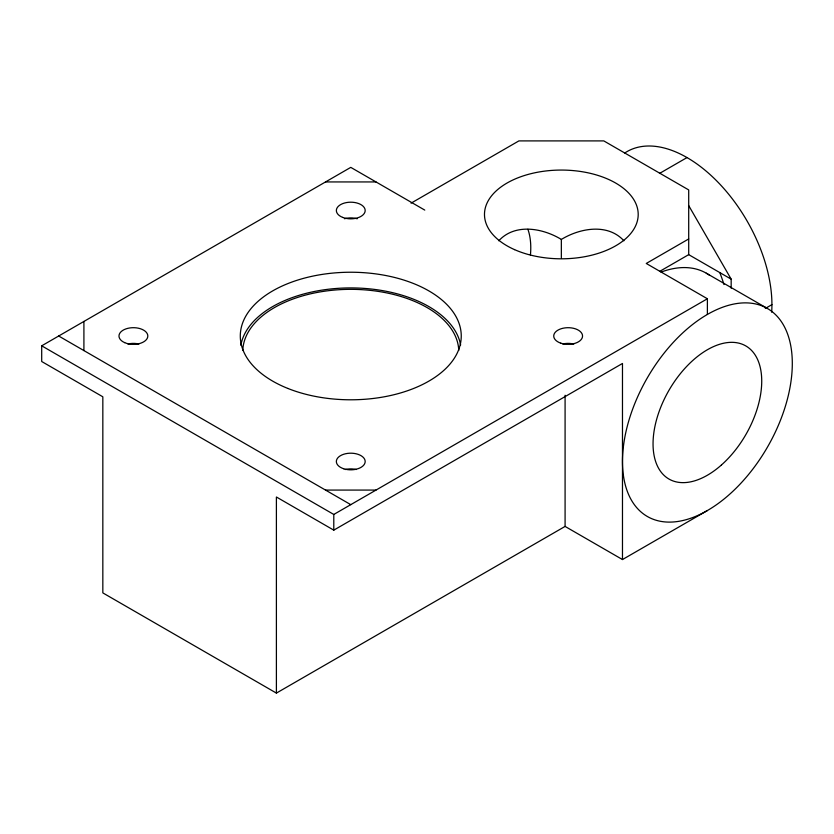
<?xml version="1.0" encoding="UTF-8"?>
<svg xmlns="http://www.w3.org/2000/svg" width="834" height="834" viewBox="0 0 834 834"><rect width="100%" height="100%" fill="white"/><g stroke="black" fill="none" stroke-linecap="round" stroke-linejoin="round"><path stroke-width="1.25" d="M498.784 240.786C515.037 222.98 542.84 228.141 561.345 239.431C579.849 228.141 607.663 222.98 623.915 240.786M707.388 510.533L622.477 559.551L565.087 526.421L276.398 693.096L102.832 592.891L102.832 396.796L41.7 361.508L41.7 345.818L350.77 167.373L424.767 210.095M411.058 203.162L518.894 140.904L603.806 140.904L688.707 189.923L688.707 254.641L731.168 279.15L731.168 288.178M659.475 173.472L687.007 157.574M688.707 238.951L646.256 263.461L707.388 298.76L707.388 314.439M659.663 271.404L688.707 254.641M41.7 345.818L333.788 514.453L707.388 298.76M276.398 693.096L276.398 497.001L333.788 530.143L622.477 363.468L622.477 559.551M765.31 308.455L771.919 304.639M325.541 181.937L375.998 181.937M325.541 490.079L375.998 490.079M706.294 273.198L767.426 308.497A120.075 69.326 -60 0 1 729.364 494.51A120.075 69.326 -60 0 1 625.375 434.462A120.075 69.326 -60 0 1 767.426 308.497M58.682 336.008L350.77 504.653M688.707 205.612L731.168 279.15M565.087 395.264L565.087 526.421M561.345 239.431L561.345 257.769M333.788 514.453L333.788 530.143M83.911 321.444L83.911 350.582M719.794 272.582A120.075 69.326 60 0 1 723.975 284.54M624.77 152.997A120.075 69.326 60 0 1 721.118 185.513A120.075 69.326 60 0 1 771.659 312.187M527.891 229.267A76.853 44.369 -60 0 1 530.434 254.995M660.997 272.124A120.075 69.326 -60 0 1 709.567 275.303M345.255 469.511A14.407 8.319 0 0 1 356.285 469.511M127.883 344.015A14.407 8.319 0 0 1 138.913 344.015M344.452 218.727A14.407 8.319 0 0 1 357.202 218.758M562.773 343.973A14.407 8.319 0 0 1 573.802 344.046M240.849 345.307A110.474 63.78 0 0 1 350.509 287.918A110.474 63.78 0 0 1 460.629 345.005M242.788 350.457A108.003 62.352 0 0 1 350.77 289.346A108.003 62.352 0 0 1 458.752 350.457M514.557 249.637A76.853 44.369 0 0 0 637.541 220.228A76.853 44.369 0 0 0 531.936 173.441A76.853 44.369 0 0 0 514.557 249.637M721.452 464.976A76.853 44.369 -60 0 0 745.815 345.933A76.853 44.369 -60 0 0 654.899 426.549A76.853 44.369 -60 0 0 721.452 464.976M560.792 343.17A14.407 8.319 0 0 0 582.549 336.112A14.407 8.319 0 0 0 561.074 328.763A14.407 8.319 0 0 0 560.792 343.17M124.631 342.618A14.407 8.319 0 0 0 147.691 337.103A14.407 8.319 0 0 0 127.883 328.325A14.407 8.319 0 0 0 124.631 342.618M287.897 388.456A110.474 63.78 0 0 0 460.879 341.221A110.474 63.78 0 0 0 303.534 278.358A110.474 63.78 0 0 0 287.897 388.456M343.566 468.718A14.407 8.319 0 0 0 365.177 461.504A14.407 8.319 0 0 0 343.566 454.301A14.407 8.319 0 0 0 343.566 468.718M342.711 217.413A14.407 8.319 0 0 0 365.146 211.096A14.407 8.319 0 0 0 344.452 203.037A14.407 8.319 0 0 0 342.711 217.413"/></g></svg>
